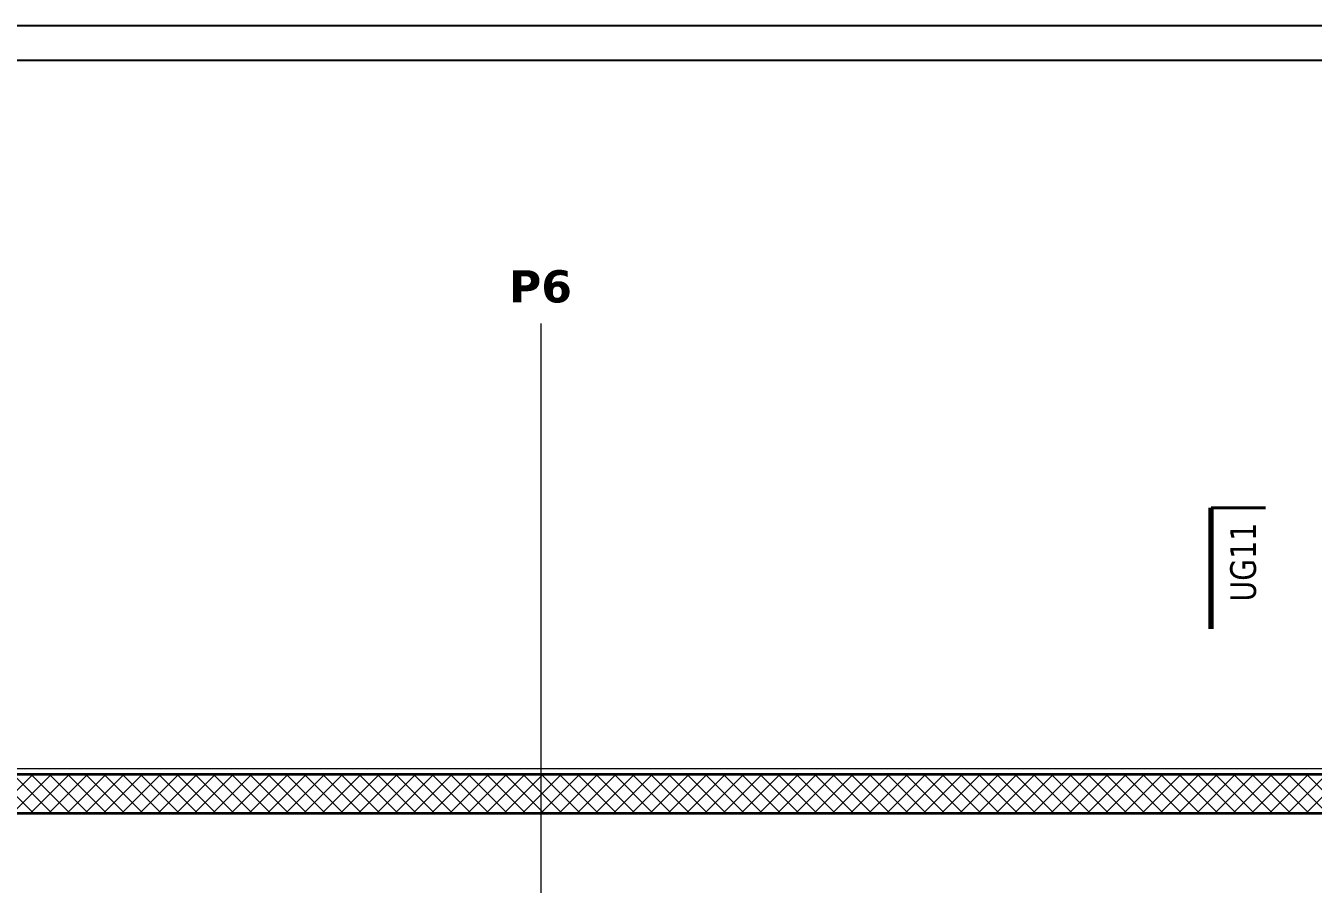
# Model space of a CAD drawing. Extents: x -882 to 613, y -179 to 707.
# Drawn here: x -194.5 to 5.4, y 573.3 to 706.5 of the extents above; entities that cross this region are included whole.
import ezdxf
from ezdxf.lldxf.tags import DXFTag

# ---------------------------------------------------------------- set-up
doc = ezdxf.new("R2010")
doc.units = 0
doc.layers.get('0').update_dxf_attribs({"lineweight": 13})
for name, color, linetype, lineweight, true_color in [('A-DETL-____-OTLN', 5, 'Continuous', 9, 0x0000ff), ('C-PROP-LINE-OTLN', 7, '_Grundgrenze_', 25, 0x800000), ('G-____-____-SYMB', 7, 'Strichpunkt - Weit', 5, 0x008080), ('S-GRID-____-IDEN', 7, 'Continuous', 9, 0x5555aa)]:
    doc.layers.add(name, color=color, linetype=linetype, lineweight=lineweight, true_color=true_color)
for name, color, linetype, lineweight in [('A-WALL-____-MCUT', 7, 'Continuous', 35), ('A-WALL-____-PATT', 7, 'Continuous', 35), ('S-GRID-____-OTLN', 7, 'Continuous', 5)]:
    doc.layers.add(name, color=color, linetype=linetype, lineweight=lineweight)
doc.styles.get("Standard").update_dxf_attribs({"font": 'arial.ttf'})
tags = doc.linetypes.add('_Grundgrenze_', pattern=[0.45, 0.2, -0.05, 0.05, -0.05, 0.05, -0.05]).pattern_tags.tags
tags[14:15] = [DXFTag(74, 4), DXFTag(75, 0), DXFTag(340, '0'), DXFTag(46, 1.0), DXFTag(50, 0.0), DXFTag(44, 0.0), DXFTag(45, 0.0)]
tags[12:13] = [DXFTag(74, 4), DXFTag(75, 0), DXFTag(340, '0'), DXFTag(46, 1.0), DXFTag(50, 0.0), DXFTag(44, 0.0), DXFTag(45, 0.0)]
tags[10:11] = [DXFTag(74, 4), DXFTag(75, 0), DXFTag(340, '0'), DXFTag(46, 1.0), DXFTag(50, 0.0), DXFTag(44, 0.0), DXFTag(45, 0.0)]
tags[8:9] = [DXFTag(74, 4), DXFTag(75, 0), DXFTag(340, '0'), DXFTag(46, 1.0), DXFTag(50, 0.0), DXFTag(44, 0.0), DXFTag(45, 0.0)]
tags[6:7] = [DXFTag(74, 4), DXFTag(75, 0), DXFTag(340, '0'), DXFTag(46, 1.0), DXFTag(50, 0.0), DXFTag(44, 0.0), DXFTag(45, 0.0)]
tags[4:5] = [DXFTag(74, 4), DXFTag(75, 0), DXFTag(340, '0'), DXFTag(46, 1.0), DXFTag(50, 0.0), DXFTag(44, 0.0), DXFTag(45, 0.0)]
tags = doc.linetypes.add('_Rasterlinie_', pattern=[0.375, 0.2, -0.05, 0.075, -0.05]).pattern_tags.tags
tags[10:11] = [DXFTag(74, 4), DXFTag(75, 0), DXFTag(340, '0'), DXFTag(46, 1.0), DXFTag(50, 0.0), DXFTag(44, 0.0), DXFTag(45, 0.0)]
tags[8:9] = [DXFTag(74, 4), DXFTag(75, 0), DXFTag(340, '0'), DXFTag(46, 1.0), DXFTag(50, 0.0), DXFTag(44, 0.0), DXFTag(45, 0.0)]
tags[6:7] = [DXFTag(74, 4), DXFTag(75, 0), DXFTag(340, '0'), DXFTag(46, 1.0), DXFTag(50, 0.0), DXFTag(44, 0.0), DXFTag(45, 0.0)]
tags[4:5] = [DXFTag(74, 4), DXFTag(75, 0), DXFTag(340, '0'), DXFTag(46, 1.0), DXFTag(50, 0.0), DXFTag(44, 0.0), DXFTag(45, 0.0)]
tags = doc.linetypes.add('_Schnittlinie_', pattern=[0.3, 0.15, -0.05, 0.05, -0.05]).pattern_tags.tags
tags[10:11] = [DXFTag(74, 4), DXFTag(75, 0), DXFTag(340, '0'), DXFTag(46, 1.0), DXFTag(50, 0.0), DXFTag(44, 0.0), DXFTag(45, 0.0)]
tags[8:9] = [DXFTag(74, 4), DXFTag(75, 0), DXFTag(340, '0'), DXFTag(46, 1.0), DXFTag(50, 0.0), DXFTag(44, 0.0), DXFTag(45, 0.0)]
tags[6:7] = [DXFTag(74, 4), DXFTag(75, 0), DXFTag(340, '0'), DXFTag(46, 1.0), DXFTag(50, 0.0), DXFTag(44, 0.0), DXFTag(45, 0.0)]
tags[4:5] = [DXFTag(74, 4), DXFTag(75, 0), DXFTag(340, '0'), DXFTag(46, 1.0), DXFTag(50, 0.0), DXFTag(44, 0.0), DXFTag(45, 0.0)]
tags = doc.linetypes.add('_Strichliert - Fein_', pattern=[0.15, 0.1, -0.05]).pattern_tags.tags
tags[6:7] = [DXFTag(74, 4), DXFTag(75, 0), DXFTag(340, '0'), DXFTag(46, 1.0), DXFTag(50, 0.0), DXFTag(44, 0.0), DXFTag(45, 0.0)]
tags[4:5] = [DXFTag(74, 4), DXFTag(75, 0), DXFTag(340, '0'), DXFTag(46, 1.0), DXFTag(50, 0.0), DXFTag(44, 0.0), DXFTag(45, 0.0)]
tags = doc.linetypes.add('Strichpunkt - Weit', pattern=[0.5, 0.2, -0.15, 0, -0.15]).pattern_tags.tags
tags[10:11] = [DXFTag(74, 4), DXFTag(75, 0), DXFTag(340, '0'), DXFTag(46, 1.0), DXFTag(50, 0.0), DXFTag(44, 0.0), DXFTag(45, 0.0)]
tags[8:9] = [DXFTag(74, 4), DXFTag(75, 0), DXFTag(340, '0'), DXFTag(46, 1.0), DXFTag(50, 0.0), DXFTag(44, 0.0), DXFTag(45, 0.0)]
tags[6:7] = [DXFTag(74, 4), DXFTag(75, 0), DXFTag(340, '0'), DXFTag(46, 1.0), DXFTag(50, 0.0), DXFTag(44, 0.0), DXFTag(45, 0.0)]
tags[4:5] = [DXFTag(74, 4), DXFTag(75, 0), DXFTag(340, '0'), DXFTag(46, 1.0), DXFTag(50, 0.0), DXFTag(44, 0.0), DXFTag(45, 0.0)]

# ---------------------------------------------------------------- blocks, each defined once
blk = doc.blocks.new('Referenz-A0UJ2IESXE', base_point=(-902.38, -164.15))
at = {"layer": 'A-DETL-____-OTLN', "color": 0, "linetype": '_Strichliert - Fein_', "ltscale": 0.13}
blk.add_line((391.8, 591.17), (-638.4, 591.17), dxfattribs=at)
at = {"layer": 'A-WALL-____-MCUT', "color": 0, "linetype": 'Continuous', "ltscale": 0.35}
for p, q in [((391.8, 590.29), (-639.2, 590.29)), ((-636.55, 584.29), (391.8, 584.29))]:
    blk.add_line(p, q, dxfattribs=at)
at = {"layer": 'A-WALL-____-PATT', "color": 0, "linetype": 'Continuous', "lineweight": 9, "ltscale": 0.13}
for p, q in [((-199.41, 584.29), (-193.41, 590.29)), ((-193.31, 584.29), (-199.31, 590.29)), ((-196.58, 584.29), (-190.58, 590.29)), ((-190.48, 584.29), (-196.48, 590.29)), ((-193.75, 584.29), (-187.75, 590.29)), ((-187.65, 584.29), (-193.65, 590.29)), ((-190.93, 584.29), (-184.93, 590.29)), ((-184.82, 584.29), (-190.82, 590.29)), ((-188.1, 584.29), (-182.1, 590.29)), ((-182, 584.29), (-188, 590.29)), ((-185.27, 584.29), (-179.27, 590.29)), ((-179.17, 584.29), (-185.17, 590.29)), ((-182.44, 584.29), (-176.44, 590.29)), ((-176.34, 584.29), (-182.34, 590.29)), ((-179.61, 584.29), (-173.61, 590.29)), ((-173.51, 584.29), (-179.51, 590.29)), ((-176.78, 584.29), (-170.78, 590.29)), ((-170.68, 584.29), (-176.68, 590.29)), ((-173.96, 584.29), (-167.96, 590.29)), ((-167.85, 584.29), (-173.85, 590.29)), ((-171.13, 584.29), (-165.13, 590.29)), ((-165.02, 584.29), (-171.02, 590.29)), ((-168.3, 584.29), (-162.3, 590.29)), ((-162.2, 584.29), (-168.2, 590.29)), ((-165.47, 584.29), (-159.47, 590.29)), ((-159.37, 584.29), (-165.37, 590.29)), ((-162.64, 584.29), (-156.64, 590.29)), ((-156.54, 584.29), (-162.54, 590.29)), ((-159.81, 584.29), (-153.81, 590.29)), ((-153.71, 584.29), (-159.71, 590.29)), ((-156.99, 584.29), (-150.99, 590.29)), ((-150.88, 584.29), (-156.88, 590.29)), ((-154.16, 584.29), (-148.16, 590.29)), ((-148.05, 584.29), (-154.05, 590.29)), ((-151.33, 584.29), (-145.33, 590.29)), ((-145.23, 584.29), (-151.23, 590.29)), ((-148.5, 584.29), (-142.5, 590.29)), ((-142.4, 584.29), (-148.4, 590.29)), ((-145.67, 584.29), (-139.67, 590.29)), ((-139.57, 584.29), (-145.57, 590.29)), ((-142.84, 584.29), (-136.84, 590.29)), ((-136.74, 584.29), (-142.74, 590.29)), ((-140.01, 584.29), (-134.01, 590.29)), ((-133.91, 584.29), (-139.91, 590.29)), ((-137.19, 584.29), (-131.19, 590.29)), ((-131.08, 584.29), (-137.08, 590.29)), ((-134.36, 584.29), (-128.36, 590.29)), ((-128.26, 584.29), (-134.26, 590.29)), ((-131.53, 584.29), (-125.53, 590.29)), ((-125.43, 584.29), (-131.43, 590.29)), ((-128.7, 584.29), (-122.7, 590.29)), ((-122.6, 584.29), (-128.6, 590.29)), ((-125.87, 584.29), (-119.87, 590.29)), ((-119.77, 584.29), (-125.77, 590.29)), ((-123.04, 584.29), (-117.04, 590.29)), ((-116.94, 584.29), (-122.94, 590.29)), ((-120.22, 584.29), (-114.22, 590.29)), ((-114.11, 584.29), (-120.11, 590.29)), ((-117.39, 584.29), (-111.39, 590.29)), ((-111.28, 584.29), (-117.28, 590.29)), ((-114.56, 584.29), (-108.56, 590.29)), ((-108.46, 584.29), (-114.46, 590.29)), ((-111.73, 584.29), (-105.73, 590.29)), ((-105.63, 584.29), (-111.63, 590.29)), ((-108.9, 584.29), (-102.9, 590.29)), ((-102.8, 584.29), (-108.8, 590.29)), ((-106.07, 584.29), (-100.07, 590.29)), ((-99.97, 584.29), (-105.97, 590.29)), ((-103.25, 584.29), (-97.25, 590.29)), ((-97.14, 584.29), (-103.14, 590.29)), ((-100.42, 584.29), (-94.42, 590.29)), ((-94.31, 584.29), (-100.31, 590.29)), ((-97.59, 584.29), (-91.59, 590.29)), ((-91.49, 584.29), (-97.49, 590.29)), ((-94.76, 584.29), (-88.76, 590.29)), ((-88.66, 584.29), (-94.66, 590.29)), ((-91.93, 584.29), (-85.93, 590.29)), ((-85.83, 584.29), (-91.83, 590.29)), ((-89.1, 584.29), (-83.1, 590.29)), ((-83, 584.29), (-89, 590.29)), ((-86.27, 584.29), (-80.27, 590.29)), ((-80.17, 584.29), (-86.17, 590.29)), ((-83.45, 584.29), (-77.45, 590.29)), ((-77.34, 584.29), (-83.34, 590.29)), ((-80.62, 584.29), (-74.62, 590.29)), ((-74.52, 584.29), (-80.52, 590.29)), ((-77.79, 584.29), (-71.79, 590.29)), ((-71.69, 584.29), (-77.69, 590.29)), ((-74.96, 584.29), (-68.96, 590.29)), ((-68.86, 584.29), (-74.86, 590.29)), ((-72.13, 584.29), (-66.13, 590.29)), ((-66.03, 584.29), (-72.03, 590.29)), ((-69.3, 584.29), (-63.3, 590.29)), ((-63.2, 584.29), (-69.2, 590.29)), ((-66.48, 584.29), (-60.48, 590.29)), ((-60.37, 584.29), (-66.37, 590.29)), ((-63.65, 584.29), (-57.65, 590.29)), ((-57.54, 584.29), (-63.54, 590.29)), ((-60.82, 584.29), (-54.82, 590.29)), ((-54.72, 584.29), (-60.72, 590.29)), ((-57.99, 584.29), (-51.99, 590.29)), ((-51.89, 584.29), (-57.89, 590.29)), ((-55.16, 584.29), (-49.16, 590.29)), ((-49.06, 584.29), (-55.06, 590.29)), ((-52.33, 584.29), (-46.33, 590.29)), ((-46.23, 584.29), (-52.23, 590.29)), ((-49.5, 584.29), (-43.5, 590.29)), ((-43.4, 584.29), (-49.4, 590.29)), ((-46.68, 584.29), (-40.68, 590.29)), ((-40.57, 584.29), (-46.57, 590.29)), ((-43.85, 584.29), (-37.85, 590.29)), ((-37.75, 584.29), (-43.75, 590.29)), ((-41.02, 584.29), (-35.02, 590.29)), ((-34.92, 584.29), (-40.92, 590.29)), ((-38.19, 584.29), (-32.19, 590.29)), ((-32.09, 584.29), (-38.09, 590.29)), ((-35.36, 584.29), (-29.36, 590.29)), ((-29.26, 584.29), (-35.26, 590.29)), ((-32.53, 584.29), (-26.53, 590.29)), ((-26.43, 584.29), (-32.43, 590.29)), ((-29.71, 584.29), (-23.71, 590.29)), ((-23.6, 584.29), (-29.6, 590.29)), ((-26.88, 584.29), (-20.88, 590.29)), ((-20.78, 584.29), (-26.78, 590.29)), ((-24.05, 584.29), (-18.05, 590.29)), ((-17.95, 584.29), (-23.95, 590.29)), ((-21.22, 584.29), (-15.22, 590.29)), ((-15.12, 584.29), (-21.12, 590.29)), ((-18.39, 584.29), (-12.39, 590.29)), ((-12.29, 584.29), (-18.29, 590.29)), ((-15.56, 584.29), (-9.56, 590.29)), ((-9.46, 584.29), (-15.46, 590.29)), ((-12.74, 584.29), (-6.74, 590.29)), ((-6.63, 584.29), (-12.63, 590.29)), ((-9.91, 584.29), (-3.91, 590.29)), ((-3.8, 584.29), (-9.8, 590.29)), ((-7.08, 584.29), (-1.08, 590.29)), ((-0.98, 584.29), (-6.98, 590.29)), ((-4.25, 584.29), (1.75, 590.29)), ((1.85, 584.29), (-4.15, 590.29)), ((-1.42, 584.29), (4.58, 590.29)), ((4.68, 584.29), (-1.32, 590.29)), ((1.41, 584.29), (7.41, 590.29)), ((7.51, 584.29), (1.51, 590.29)), ((4.24, 584.29), (10.24, 590.29)), ((10.34, 584.29), (4.34, 590.29))]:
    blk.add_line(p, q, dxfattribs=at)
at = {"layer": 'C-PROP-LINE-OTLN', "color": 0, "linetype": '_Grundgrenze_', "lineweight": -2, "ltscale": 0.25}
blk.add_line((-624.89, 701.17), (391.8, 701.17), dxfattribs=at)
at = {"layer": 'G-____-____-SYMB', "color": 0, "linetype": 'Continuous', "lineweight": 40, "ltscale": 0.4}
blk.add_line((-2.08, 631.68), (-10.51, 631.68), dxfattribs=at)
at = {"layer": 'G-____-____-SYMB', "color": 0, "linetype": '_Schnittlinie_', "lineweight": 70, "ltscale": 0.7}
blk.add_line((-10.51, 612.89), (-10.51, 631.68), dxfattribs=at)
at = {"layer": 'S-GRID-____-OTLN', "color": 0, "linetype": '_Rasterlinie_', "ltscale": 0.13}
blk.add_line((-114.51, -157.46), (-114.51, 660.29), dxfattribs=at)
at = {"layer": 'G-____-____-SYMB', "color": 0, "linetype": 'Continuous', "ltscale": 0.13, "insert": (-7.54, 617.16), "char_height": 4, "attachment_point": 1, "rotation": 90}
blk.add_mtext('{\\W0.8;\\fVerdana;UG11}', dxfattribs=at)
at = {"layer": 'S-GRID-____-IDEN', "color": 0, "linetype": 'Continuous', "lineweight": 5, "ltscale": 0.13, "insert": (-119.51, 668.58), "char_height": 5, "attachment_point": 1}
blk.add_mtext('{\\fVerdana|b1|i0;P6}', dxfattribs=at)

msp = doc.modelspace()

# ---------------------------------------------------------------- linework, layer by layer
at = {"color": 0, "linetype": 'ByBlock', "lineweight": -2, "ltscale": 0.13}
msp.add_line((607.58, 706.53), (-882.42, 706.53), dxfattribs=at)

# ---------------------------------------------------------------- block references
at = {"color": 9, "lineweight": 25, "ltscale": 0.25, "true_color": 0xc0c0c0}
msp.add_blockref('Referenz-A0UJ2IESXE', (-902.38, -164.15), dxfattribs=at)

doc.saveas('drawing.dxf')
